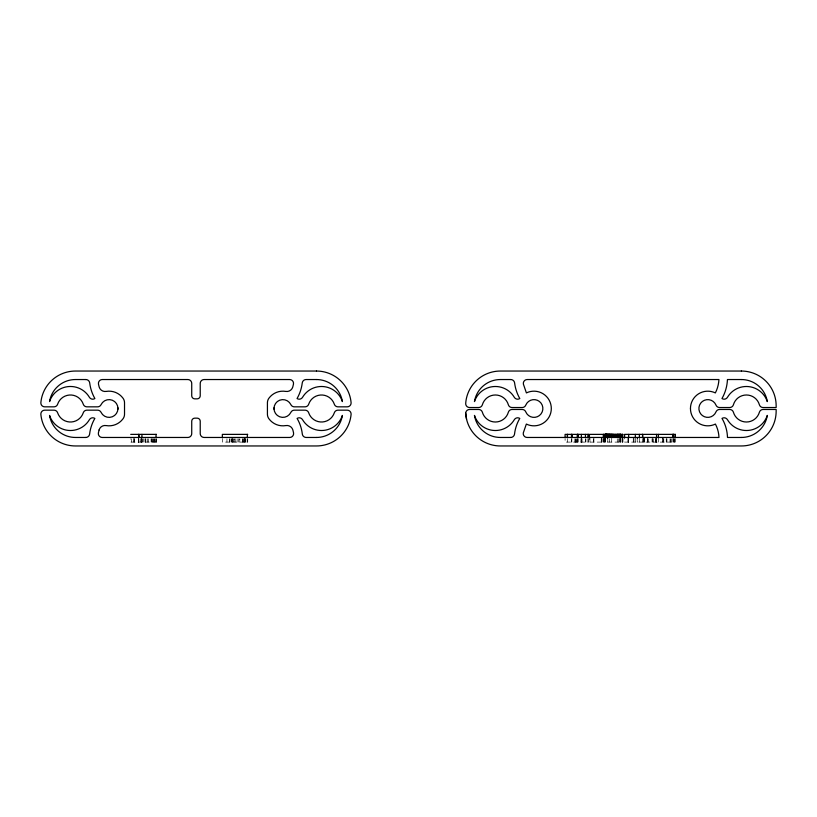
<?xml version="1.0" encoding="UTF-8"?>
<svg xmlns="http://www.w3.org/2000/svg" width="817" height="817" viewBox="0 0 817 817"><rect width="100%" height="100%" fill="white"/><g stroke="black" fill="none" stroke-linecap="round" stroke-linejoin="round"><path stroke-width="0.61" stroke-dasharray="4.08 3.06" d="M133.917 442.099L133.917 438.239M244.416 438.239L244.416 442.099L244.416 438.79M575.924 439.209L575.924 442.099L575.924 438.79M622.922 438.79L622.922 442.099L605.703 442.099L605.663 438.239M156.445 442.099L130.771 442.099L130.71 438.79M675.271 438.79L675.271 442.099L624.607 442.099L624.607 438.239M674.75 438.79L674.75 442.099M674.566 438.79L674.566 442.099M673.545 438.79L673.545 442.099M673.371 438.79L673.371 442.099M672.881 438.79L672.881 442.099M671.503 438.79L671.503 442.099M670.338 438.79L670.338 442.099M670.022 438.79L670.022 442.099M666.948 438.79L666.948 442.099M666.447 438.79L666.447 442.099M666.243 438.79L666.243 442.099M663.772 438.79L663.772 442.099M663.149 438.239L663.149 442.099M662.444 438.239L662.444 442.099L662.332 438.79M658.41 438.239L658.41 442.099M656.562 438.239L656.562 442.099M656.276 438.239L656.276 442.099M656.133 438.79L656.133 442.099M655.847 438.239L655.898 442.099M655.54 438.79L655.54 442.099M653.671 438.79L653.671 442.099M652.497 438.239L652.497 442.099M652.048 438.79L652.048 442.099M648.341 438.79L648.341 442.099M647.503 438.239L647.503 442.099M647.319 438.79L647.319 442.099M644.501 438.79L644.501 442.099M644.184 438.239L644.194 442.099M643.878 438.239L643.878 442.099M643.765 438.239L643.765 442.099M643.449 438.239L643.449 442.099M642.591 438.79L642.591 442.099M639.394 438.239L639.394 442.099M635.33 438.239L635.33 442.099M633.961 438.239L633.961 442.099M633.257 438.239L633.257 442.099M628.671 438.239L628.671 442.099M628.385 438.239L628.385 442.099M628.242 438.239L628.242 442.099M627.956 438.239L627.956 442.099M622.748 438.239L622.748 442.099M622.258 438.239L622.258 442.099M620.879 438.239L620.879 442.099M620.797 438.79L620.797 442.099M620.624 438.79L620.624 442.099M620.134 438.79L620.134 442.099M619.398 438.239L619.398 442.099M618.755 438.79L618.755 442.099M617.274 438.79L617.274 442.099M611.739 438.239L611.708 442.099M609.625 438.79L609.625 442.099M605.663 438.79L605.663 442.099M605.111 438.79L605.111 442.099L589.455 442.099L589.414 438.239M604.937 438.239L604.937 442.099M604.437 438.239L604.437 442.099M603.457 438.79L603.457 442.099M603.171 438.79L603.171 442.099M603.069 438.239L603.069 442.099M601.761 438.79L601.761 442.099M601.588 438.239L601.588 442.099M601.23 438.79L601.23 442.099M593.898 438.239L593.898 442.099M593.571 438.79L593.571 442.099M589.976 438.239L589.976 442.099M588.618 438.79L588.618 442.099L565.098 442.099L565.098 438.79M587.913 438.79L587.913 442.099M585.922 438.79L585.922 442.099M585.432 438.79L585.432 442.099M582.021 438.79L582.021 442.099M581.735 438.79L581.735 442.099M581.592 438.79L581.592 442.099M580.918 438.79L580.918 442.099M577.966 438.79L577.966 442.099M577.966 438.79L577.966 442.099M577.435 438.79L577.435 442.099M576.353 438.79L576.353 442.099M575.577 438.79L575.577 442.099M574.872 438.79L574.872 442.099M571.859 438.79L571.859 442.099M571.481 438.79L571.481 442.099M567.427 438.79L567.427 442.099M247.735 438.79L247.735 442.099L222.367 442.099L222.398 438.79M247.306 438.79L247.306 442.099M245.866 438.79L245.866 442.099M245.508 438.79L245.508 442.099M245.335 438.79L245.335 442.099M244.589 438.79L244.589 442.099M244.344 438.79L244.344 442.099M243.323 438.79L243.323 442.099M242.935 438.79L242.935 442.099M242.72 438.79L242.72 442.099M238.666 438.79L238.666 442.099M237.114 438.79L237.114 442.099M235.204 438.79L235.204 442.099M233.059 438.79L233.059 442.099M232.876 438.79L232.876 442.099M232.702 438.79L232.702 442.099M232.314 438.79L232.314 442.099M231.64 438.79L231.64 442.099M231.579 438.79L231.579 442.099M229.985 438.79L229.985 442.099M229.567 438.79L229.567 442.099M226.952 438.79L226.952 442.099M156.466 438.79L156.466 442.099M156.037 438.79L156.037 442.099M155.833 438.79L155.833 442.099M154.597 438.79L154.597 442.099M154.137 438.79L154.137 442.099M153.32 438.79L153.32 442.099L153.218 438.79M152.83 438.79L152.83 442.099M152.054 438.79L152.054 442.099M151.38 438.79L151.38 442.099M151.063 438.79L151.063 442.099M148.418 438.79L148.418 442.099M147.397 438.79L147.397 442.099M145.845 438.79L145.845 442.099M145.457 438.79L145.457 442.099M144.956 438.79L144.956 442.099M143.271 438.79L143.271 442.099M142.178 438.79L142.178 442.099M141.892 438.79L141.933 442.099M141.79 438.79L141.79 442.099M141.576 438.79L141.576 442.099M141.433 438.79L141.433 442.099M140.555 438.79L140.555 442.099M138.89 438.79L138.89 442.099M138.716 438.79L138.716 442.099M138.645 438.79L138.645 442.099M138.298 438.79L138.298 442.099M134.345 438.79L134.345 442.099M133.988 438.79L133.988 442.099M131.312 438.79L131.312 442.099M607.787 438.239L607.787 442.099L607.787 438.239M637.209 438.239L637.209 442.099L637.209 438.239M581.377 442.099L581.377 438.79L581.316 442.099M239.79 442.099L239.79 438.79L239.687 442.099M234.152 442.099L234.152 438.79L234.111 442.099"/><path stroke-width="1.23" d="M567.427 437.463L567.427 434.378L567.427 437.687M571.859 437.463L571.859 434.378L571.859 437.687M577.435 437.463L577.435 434.378L577.435 437.687M588.618 435.665L588.618 434.378L565.098 434.378L565.098 437.687M603.457 437.463L603.457 434.378L603.457 437.687M605.663 437.687L605.663 434.378L605.754 437.463L605.795 434.378L622.922 434.378M605.754 434.378L605.703 437.463L605.795 434.378L605.877 437.463L606.04 434.378L606.091 437.463L606.704 434.378M620.777 434.378L620.624 437.687M642.591 437.463L642.591 434.378L642.591 437.687M672.881 437.463L672.881 434.378L672.881 437.687M673.371 437.463L673.371 434.378L673.371 437.687M675.271 437.463L675.271 434.378L624.607 434.378L624.607 437.687M605.877 434.378L605.806 437.463L605.918 434.378L606.071 437.463L606.183 434.378L606.296 437.463L606.337 434.378L606.49 437.463L606.582 434.378L606.776 437.463L606.878 434.378L606.99 437.463L607.102 434.378L607.215 437.463L607.215 434.378L607.337 437.463L607.46 434.378L607.46 437.463L607.582 434.378L607.715 437.463L607.858 434.378L607.858 437.463L607.991 434.378L608.134 437.463L608.287 434.378L608.287 437.463L608.43 434.378L608.583 437.463L608.583 434.378L608.747 437.463L608.9 434.378L608.9 437.463L609.063 434.378L609.227 437.463L609.227 434.378L609.4 437.463L609.574 434.378L609.748 437.463L609.748 434.378L609.901 437.463L610.105 434.378L610.289 437.463L610.473 434.378L610.656 437.463L610.85 434.378L611.045 437.463L611.045 434.378L611.249 437.463L611.249 434.378L611.443 437.463L611.443 434.378L611.647 437.463L611.647 434.378L611.851 437.463L612.056 434.378L612.26 437.463L612.464 434.378L612.464 437.463L612.679 434.378L612.679 437.463L612.893 434.378L613.107 437.463L613.322 434.378L613.322 437.463L613.761 434.378L614.21 437.463L614.21 434.378L614.619 437.463L615.027 434.378L615.426 437.463L615.426 434.378L615.824 437.463L616.222 434.378L616.61 437.463L616.998 434.378L617.315 437.463L617.376 434.378L617.754 437.463L618.122 434.378L618.122 437.463L618.479 434.378L618.775 437.463L618.826 434.378L618.826 437.463L619.163 434.378L619.163 437.463L619.5 434.378L619.5 437.463L619.817 434.378L620.072 437.463L620.134 434.378L619.664 436.441M465.71 412.963L466.578 419.325M130.71 434.378L156.466 434.378M247.735 434.378L222.336 434.378L222.398 437.687M605.111 434.378L589.445 434.378L589.414 437.687M620.45 434.378L620.542 437.463M620.624 434.378L620.685 437.463M675.271 434.378L675.271 437.687M658.41 434.378L658.41 437.687M656.562 434.378L656.562 437.463M639.394 434.378L639.394 437.463M635.33 434.378L635.33 437.463M628.671 434.378L628.671 437.463M622.748 434.378L622.748 437.687M622.258 434.378L622.258 437.687M620.134 434.378L620.134 437.687M604.937 434.378L604.937 437.463M604.437 434.378L604.437 437.463M588.618 434.378L588.618 437.687M587.913 434.378L587.913 437.687M585.432 434.378L585.432 437.463M581.377 434.378L581.377 437.463M577.966 434.378L577.966 437.687M577.966 434.378L577.966 437.463M571.481 434.378L571.481 437.687M274.032 407.734L274.032 409.266M247.377 434.378L247.306 437.687M156.037 434.378L156.037 437.463M141.933 434.378L141.933 437.463M138.89 434.378L138.89 437.463M138.716 434.378L138.716 437.463M117.924 407.734L117.924 409.266M617.754 434.378L617.754 437.463L617.754 434.378M606.112 434.378L606.163 437.463L606.112 434.378M609.921 434.378L609.901 437.463L609.921 434.378M606.255 434.378L606.224 437.463L606.183 434.378M605.979 434.378L606.03 437.463L605.979 434.378M606.408 434.378L606.316 437.463L606.337 434.378M606.674 434.378L606.582 437.463L606.582 434.378M690.457 408.5L690.457 408.531A17.331 17.331 0 0 0 715.416 424.064A31.618 31.618 0 0 1 718.98 437.463L527.098 437.463A3.86 3.86 0 0 1 523.299 432.898L526.352 424.064A17.331 17.331 0 0 0 551.312 408.531A17.331 17.331 0 0 0 526.403 392.916L523.391 384.133A3.86 3.86 0 0 1 527.19 379.537L718.94 379.537A33.548 33.548 0 0 1 715.365 392.916A17.331 17.331 0 0 0 690.457 408.52M99.092 429.946L98.397 432.898A3.86 3.86 0 0 0 102.186 437.463L187.869 437.463A3.86 3.86 0 0 0 191.729 433.602L191.729 421.245A3.094 3.094 0 0 1 194.814 418.151L197.132 418.151A3.094 3.094 0 0 1 200.226 421.245L200.226 433.602A3.86 3.86 0 0 0 204.087 437.463L289.759 437.463A3.86 3.86 0 0 0 293.558 432.898L292.864 429.946A6.179 6.179 0 0 0 285.858 425.575A17.331 17.331 0 0 1 268.936 418.804A7.721 7.721 0 0 1 267.425 414.209L267.425 402.791A7.721 7.721 0 0 1 268.936 398.196A17.331 17.331 0 0 1 285.787 391.414A6.179 6.179 0 0 0 292.762 387.044L293.466 384.133A3.86 3.86 0 0 0 289.678 379.537L204.087 379.537A3.86 3.86 0 0 0 200.226 383.398L200.226 395.755A3.094 3.094 0 0 1 197.132 398.849L194.814 398.849A3.094 3.094 0 0 1 191.729 395.755L191.729 383.398A3.86 3.86 0 0 0 187.869 379.537L102.278 379.537A3.86 3.86 0 0 0 98.489 384.133L99.184 387.044A6.179 6.179 0 0 0 106.159 391.414A17.331 17.331 0 0 1 123.01 398.196A7.721 7.721 0 0 1 124.521 402.791L124.521 414.209A7.721 7.721 0 0 1 123.01 418.804A17.331 17.331 0 0 1 106.087 425.575A6.179 6.179 0 0 0 99.092 429.946M316.475 371.041L75.47 371.041A34.763 34.763 0 0 0 40.86 402.628A3.86 3.86 0 0 0 44.7 406.835L53.973 406.835A3.86 3.86 0 0 0 57.629 404.201A13.521 13.521 0 0 1 83.263 404.201A3.86 3.86 0 0 0 86.929 406.835L97.591 406.835A3.86 3.86 0 0 0 101.063 404.65A8.885 8.885 0 0 1 114.615 401.555A8.885 8.885 0 0 1 114.615 415.445A8.885 8.885 0 0 1 101.063 412.35A3.86 3.86 0 0 0 97.591 410.165L86.929 410.165A3.86 3.86 0 0 0 83.263 412.799A13.521 13.521 0 0 1 57.629 412.799A3.86 3.86 0 0 0 53.973 410.165L44.7 410.165A3.86 3.86 0 0 0 40.86 414.372A34.763 34.763 0 0 0 75.47 445.959L316.475 445.959A34.763 34.763 0 0 0 351.096 414.372A3.86 3.86 0 0 0 347.245 410.165L337.983 410.165A3.86 3.86 0 0 0 334.316 412.799A13.521 13.521 0 0 1 308.683 412.799A3.86 3.86 0 0 0 305.017 410.165L294.365 410.165A3.86 3.86 0 0 0 290.883 412.35A8.885 8.885 0 0 1 277.341 415.445A8.885 8.885 0 0 1 277.341 401.555A8.885 8.885 0 0 1 290.883 404.65A3.86 3.86 0 0 0 294.365 406.835L305.017 406.835A3.86 3.86 0 0 0 308.683 404.201A13.521 13.521 0 0 1 334.316 404.201A3.86 3.86 0 0 0 337.983 406.835L347.245 406.835A3.86 3.86 0 0 0 351.096 402.628A34.763 34.763 0 0 0 316.475 371.041M741.387 371.041L500.382 371.041A34.763 34.763 0 0 0 465.7 403.404A3.86 3.86 0 0 0 469.561 407.53L478.66 407.53A3.86 3.86 0 0 0 482.377 404.742A13.521 13.521 0 0 1 508.348 404.742A3.86 3.86 0 0 0 512.055 407.53L522.186 407.53A3.86 3.86 0 0 0 525.76 405.14A8.885 8.885 0 0 1 539.383 401.443A8.885 8.885 0 0 1 539.383 415.557A8.885 8.885 0 0 1 525.76 411.86A3.86 3.86 0 0 0 522.186 409.47L512.055 409.47A3.86 3.86 0 0 0 508.348 412.258A13.521 13.521 0 0 1 482.377 412.258A3.86 3.86 0 0 0 478.66 409.47L469.561 409.47A3.86 3.86 0 0 0 465.7 413.596A34.763 34.763 0 0 0 500.382 445.959L741.387 445.959A34.763 34.763 0 0 0 776.15 411.206L776.15 409.47L763.109 409.47A3.86 3.86 0 0 0 759.391 412.258A13.521 13.521 0 0 1 733.421 412.258A3.86 3.86 0 0 0 729.714 409.47L719.583 409.47A3.86 3.86 0 0 0 716.009 411.86A8.885 8.885 0 0 1 702.385 415.557A8.885 8.885 0 0 1 702.385 401.443A8.885 8.885 0 0 1 716.009 405.14A3.86 3.86 0 0 0 719.583 407.53L729.714 407.53A3.86 3.86 0 0 0 733.421 404.742A13.521 13.521 0 0 1 759.391 404.742A3.86 3.86 0 0 0 763.109 407.53L776.15 407.53L776.15 405.794A34.763 34.763 0 0 0 741.387 371.041M85.856 379.537L75.47 379.537A26.267 26.267 0 0 0 49.541 401.596A22.018 22.018 0 0 1 89.41 397.307A3.86 3.86 0 0 0 94.884 398.543A42.045 42.045 0 0 1 89.696 382.918A3.86 3.86 0 0 0 85.856 379.537M316.475 379.537L306.089 379.537A3.86 3.86 0 0 0 302.259 382.918A42.045 42.045 0 0 1 297.061 398.543A3.86 3.86 0 0 0 302.545 397.307A22.018 22.018 0 0 1 342.405 401.596A26.267 26.267 0 0 0 316.475 379.537M510.768 379.537L500.382 379.537A26.267 26.267 0 0 0 474.452 401.596A22.018 22.018 0 0 1 514.312 397.307A3.86 3.86 0 0 0 519.796 398.543A42.045 42.045 0 0 1 514.608 382.918A3.86 3.86 0 0 0 510.768 379.537M741.387 379.537L727.447 379.537A42.045 42.045 0 0 1 721.973 398.543A3.86 3.86 0 0 0 727.457 397.307A22.018 22.018 0 0 1 767.316 401.596A26.267 26.267 0 0 0 741.387 379.537M85.795 437.463L75.47 437.463A26.267 26.267 0 0 1 49.541 415.404A22.018 22.018 0 0 0 89.41 419.683A3.86 3.86 0 0 1 94.864 418.416A40.115 40.115 0 0 0 89.625 434.052A3.86 3.86 0 0 1 85.795 437.463M316.475 437.463L306.161 437.463A3.86 3.86 0 0 1 302.321 434.052A40.115 40.115 0 0 0 297.092 418.416A3.86 3.86 0 0 1 302.535 419.683A22.018 22.018 0 0 0 342.405 415.404A26.267 26.267 0 0 1 316.475 437.463M510.707 437.463L500.382 437.463A26.267 26.267 0 0 1 474.452 415.404A22.018 22.018 0 0 0 514.322 419.683A3.86 3.86 0 0 1 519.775 418.416A40.115 40.115 0 0 0 514.536 434.052A3.86 3.86 0 0 1 510.707 437.463M741.387 437.463L727.487 437.463A40.115 40.115 0 0 0 722.003 418.416A3.86 3.86 0 0 1 727.447 419.683A22.018 22.018 0 0 0 767.316 415.404A26.267 26.267 0 0 1 741.387 437.463"/></g></svg>
